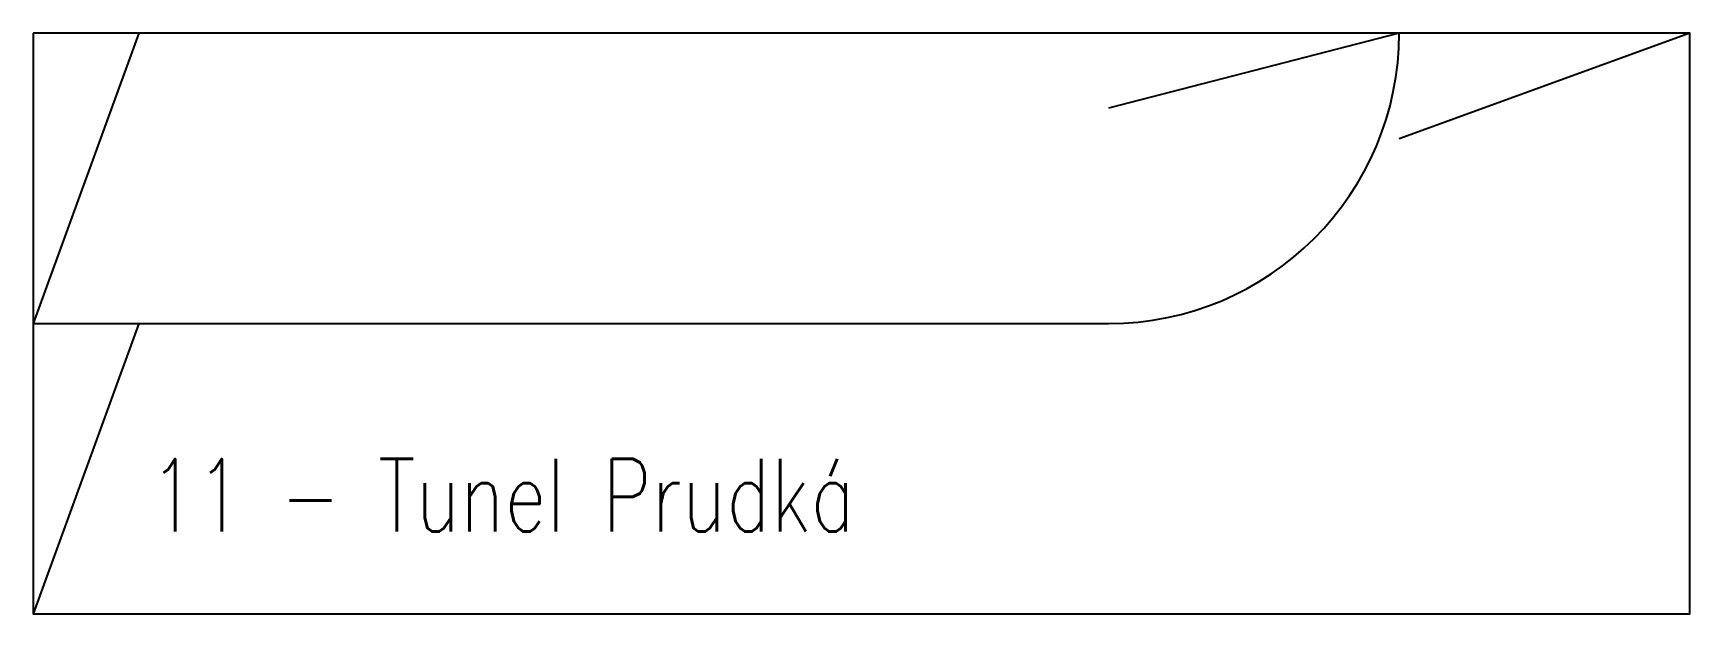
# Model space of a CAD drawing. Header units: millimetres. Extents: x 0 to 1140, y 0 to 400.
import ezdxf

# ---------------------------------------------------------------- set-up
doc = ezdxf.new("R2010")
doc.units = ezdxf.units.MM
doc.layers.add('rozhrani', color=4, linetype='Continuous')
doc.layers.add('TTmoduly', color=3, linetype='Continuous')
doc.styles.add('romans', font='romans.shx', dxfattribs={"width": 0.75, "height": 200})

msp = doc.modelspace()

# ---------------------------------------------------------------- linework, layer by layer
at = {"layer": 'rozhrani'}
for p, q in [((72.8, 400), (0, 200)), ((940, 400), (740, 348.4)), ((1140, 400), (940, 327.2)), ((72.8, 200), (0, 0))]:
    msp.add_line(p, q, dxfattribs=at)
at = {"layer": 'TTmoduly'}
msp.add_line((0, 200), (740, 200), dxfattribs=at)
msp.add_lwpolyline([(0, 400), (0, 0), (1140, 0), (1140, 400)], close=True, dxfattribs=at)
msp.add_arc((740, 400), 200, 270, 0, dxfattribs=at)

# ---------------------------------------------------------------- texts
at = {"layer": 'TTmoduly', "insert": (80, 106.7), "char_height": 50, "attachment_point": 1, "style": 'romans'}
msp.add_mtext_dynamic_manual_height_columns('11 - Tunel Prudká', width=910, gutter_width=150, heights=[0], dxfattribs=at)

doc.saveas('drawing.dxf')
